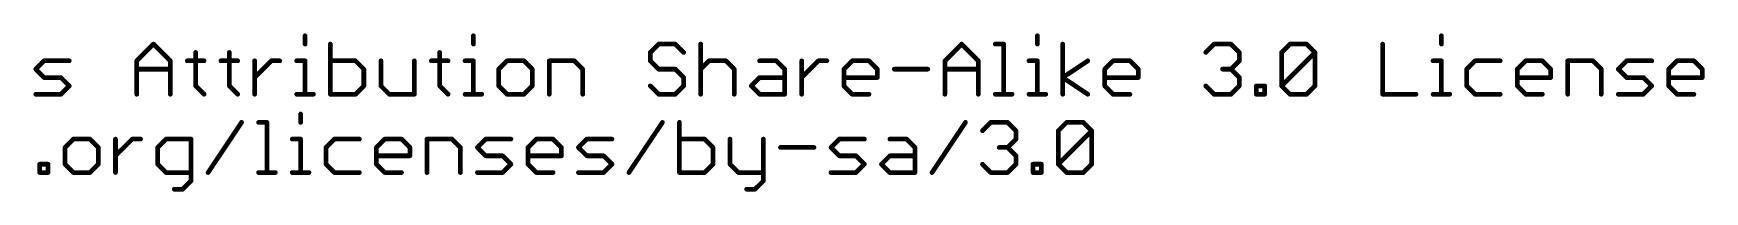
# Model space of a CAD drawing. Extents: x -36 to 72, y -7 to 16.
# Drawn here: x 17.4 to 71.5, y -4.4 to 0.8 of the extents above; entities that cross this region are included whole.
import ezdxf

# ---------------------------------------------------------------- set-up
doc = ezdxf.new("R2010")
doc.units = 0
doc.layers.add('27', color=253, linetype='CONTINUOUS')

msp = doc.modelspace()

# ---------------------------------------------------------------- linework, layer by layer
at = {"layer": '27', "const_width": 0.1524}
for points in [[(26.1807, 0.7044), (26.1807, 0.4332)], [(31.6379, 0.7044), (31.6379, 0.4332)], [(49.9195, 0.7044), (49.9195, 0.4332)], [(63.0167, 0.7044), (63.0167, 0.4332)], [(20.7252, -0.1091), (21.2676, 0.4332)], [(21.2676, 0.4332), (21.8099, -0.1091)], [(22.6335, 0.162), (22.6335, -0.9226)], [(23.725, 0.162), (23.725, -0.9226)], [(27.001, 0.4332), (27.001, -1.1938)], [(30.5465, 0.162), (30.5465, -0.9226)], [(37.6408, 0.4332), (37.3697, 0.162)], [(37.3697, 0.162), (37.3697, -0.1091)], [(38.1831, 0.4332), (37.6408, 0.4332)], [(38.4543, 0.162), (38.1831, 0.4332)], [(39.0068, 0.4332), (39.0068, -1.1938)], [(46.9197, -0.1091), (47.4621, 0.4332)], [(47.4621, 0.4332), (48.0044, -0.1091)], [(48.5569, 0.4332), (48.8281, 0.4332)], [(48.8281, 0.4332), (48.8281, -1.1938)], [(50.7398, -1.1938), (50.7398, 0.4332)], [(55.3784, 0.162), (55.6495, 0.4332)], [(55.6495, 0.4332), (56.1919, 0.4332)], [(56.1919, 0.4332), (56.463, 0.162)], [(56.463, 0.162), (56.463, -0.1091)], [(57.8341, 0.162), (58.1053, 0.4332)], [(57.8341, -0.9226), (57.8341, 0.162)], [(57.8341, -0.9226), (58.9188, 0.162)], [(58.1053, 0.4332), (58.6476, 0.4332)], [(58.6476, 0.4332), (58.9188, 0.162)], [(58.9188, 0.162), (58.9188, -0.9226)], [(61.1084, 0.4332), (61.1084, -1.1938)], [(17.4509, -0.3803), (17.7221, -0.1091)], [(17.7221, -0.6515), (17.4509, -0.3803)], [(17.7221, -0.1091), (18.5356, -0.1091)], [(20.7252, -1.1938), (20.7252, -0.1091)], [(20.7252, -0.3803), (21.8099, -0.3803)], [(21.8099, -0.1091), (21.8099, -1.1938)], [(22.3624, -0.1091), (22.9047, -0.1091)], [(23.4538, -0.1091), (23.9962, -0.1091)], [(24.5453, -1.1938), (24.5453, -0.1091)], [(24.5453, -0.6515), (25.0876, -0.1091)], [(25.0876, -0.1091), (25.3588, -0.1091)], [(25.9096, -0.1091), (26.1807, -0.1091)], [(26.1807, -0.1091), (26.1807, -1.1938)], [(27.8145, -0.1091), (27.001, -0.1091)], [(28.0857, -0.3803), (27.8145, -0.1091)], [(28.0857, -0.9226), (28.0857, -0.3803)], [(28.6382, -0.1091), (28.6382, -0.9226)], [(29.7228, -1.1938), (29.7228, -0.1091)], [(30.2753, -0.1091), (30.8176, -0.1091)], [(31.3667, -0.1091), (31.6379, -0.1091)], [(31.6379, -0.1091), (31.6379, -1.1938)], [(32.7293, -0.1091), (32.4582, -0.3803)], [(32.4582, -0.3803), (32.4582, -0.9226)], [(33.2717, -0.1091), (32.7293, -0.1091)], [(33.5428, -0.3803), (33.2717, -0.1091)], [(33.5428, -0.9226), (33.5428, -0.3803)], [(34.0953, -1.1938), (34.0953, -0.1091)], [(34.0953, -0.1091), (34.9088, -0.1091)], [(34.9088, -0.1091), (35.18, -0.3803)], [(35.18, -0.3803), (35.18, -1.1938)], [(37.3697, -0.1091), (37.6408, -0.3803)], [(37.6408, -0.3803), (38.1831, -0.3803)], [(38.1831, -0.3803), (38.4543, -0.6515)], [(39.0068, -0.3803), (39.278, -0.1091)], [(39.278, -0.1091), (39.8203, -0.1091)], [(39.8203, -0.1091), (40.0915, -0.3803)], [(40.0915, -0.3803), (40.0915, -1.1938)], [(40.9151, -0.1091), (41.4575, -0.1091)], [(41.4575, -0.1091), (41.7286, -0.3803)], [(41.7286, -0.3803), (41.7286, -1.1938)], [(42.2811, -1.1938), (42.2811, -0.1091)], [(42.2811, -0.6515), (42.8235, -0.1091)], [(42.8235, -0.1091), (43.0946, -0.1091)], [(43.6454, -0.3803), (43.9166, -0.1091)], [(43.6454, -0.9226), (43.6454, -0.3803)], [(43.9166, -0.1091), (44.4589, -0.1091)], [(44.4589, -0.1091), (44.7301, -0.3803)], [(44.7301, -0.3803), (44.7301, -0.6515)], [(45.2826, -0.3803), (46.3672, -0.3803)], [(46.9197, -1.1938), (46.9197, -0.1091)], [(46.9197, -0.3803), (48.0044, -0.3803)], [(48.0044, -0.1091), (48.0044, -1.1938)], [(49.6483, -0.1091), (49.9195, -0.1091)], [(49.9195, -0.1091), (49.9195, -1.1938)], [(50.7398, -0.6515), (51.5533, -0.1091)], [(52.1041, -0.3803), (52.3752, -0.1091)], [(52.1041, -0.9226), (52.1041, -0.3803)], [(52.3752, -0.1091), (52.9176, -0.1091)], [(52.9176, -0.1091), (53.1887, -0.3803)], [(53.1887, -0.3803), (53.1887, -0.6515)], [(56.1919, -0.3803), (55.9207, -0.3803)], [(56.463, -0.1091), (56.1919, -0.3803)], [(56.1919, -0.3803), (56.463, -0.6515)], [(62.7456, -0.1091), (63.0167, -0.1091)], [(63.0167, -0.1091), (63.0167, -1.1938)], [(64.1082, -0.1091), (63.837, -0.3803)], [(63.837, -0.3803), (63.837, -0.9226)], [(64.9217, -0.1091), (64.1082, -0.1091)], [(65.4742, -0.3803), (65.7453, -0.1091)], [(65.4742, -0.9226), (65.4742, -0.3803)], [(65.7453, -0.1091), (66.2877, -0.1091)], [(66.2877, -0.1091), (66.5588, -0.3803)], [(66.5588, -0.3803), (66.5588, -0.6515)], [(67.1113, -1.1938), (67.1113, -0.1091)], [(67.1113, -0.1091), (67.9248, -0.1091)], [(67.9248, -0.1091), (68.196, -0.3803)], [(68.196, -0.3803), (68.196, -1.1938)], [(68.7485, -0.3803), (69.0196, -0.1091)], [(69.0196, -0.6515), (68.7485, -0.3803)], [(69.0196, -0.1091), (69.8331, -0.1091)], [(70.3856, -0.3803), (70.6568, -0.1091)], [(70.3856, -0.9226), (70.3856, -0.3803)], [(70.6568, -0.1091), (71.1991, -0.1091)], [(71.1991, -0.1091), (71.4703, -0.3803)], [(71.4703, -0.3803), (71.4703, -0.6515)], [(18.2644, -0.6515), (17.7221, -0.6515)], [(18.5356, -0.9226), (18.2644, -0.6515)], [(18.2644, -1.1938), (18.5356, -0.9226)], [(22.6335, -0.9226), (22.9047, -1.1938)], [(23.725, -0.9226), (23.9962, -1.1938)], [(27.8145, -1.1938), (28.0857, -0.9226)], [(28.6382, -0.9226), (28.9093, -1.1938)], [(30.5465, -0.9226), (30.8176, -1.1938)], [(32.4582, -0.9226), (32.7293, -1.1938)], [(33.2717, -1.1938), (33.5428, -0.9226)], [(37.6408, -1.1938), (37.3697, -0.9226)], [(38.4543, -0.9226), (38.1831, -1.1938)], [(38.4543, -0.6515), (38.4543, -0.9226)], [(40.644, -0.9226), (40.9151, -0.6515)], [(40.9151, -1.1938), (40.644, -0.9226)], [(40.9151, -0.6515), (41.7286, -0.6515)], [(44.7301, -0.6515), (43.6454, -0.6515)], [(43.9166, -1.1938), (43.6454, -0.9226)], [(51.5533, -1.1938), (50.7398, -0.6515)], [(53.1887, -0.6515), (52.1041, -0.6515)], [(52.3752, -1.1938), (52.1041, -0.9226)], [(55.6495, -1.1938), (55.3784, -0.9226)], [(56.463, -0.9226), (56.1919, -1.1938)], [(56.463, -0.6515), (56.463, -0.9226)], [(57.0155, -1.1938), (57.0155, -0.9226)], [(57.0155, -0.9226), (57.2867, -0.9226)], [(57.2867, -0.9226), (57.2867, -1.1938)], [(58.1053, -1.1938), (57.8341, -0.9226)], [(58.9188, -0.9226), (58.6476, -1.1938)], [(63.837, -0.9226), (64.1082, -1.1938)], [(66.5588, -0.6515), (65.4742, -0.6515)], [(65.7453, -1.1938), (65.4742, -0.9226)], [(69.562, -0.6515), (69.0196, -0.6515)], [(69.8331, -0.9226), (69.562, -0.6515)], [(69.562, -1.1938), (69.8331, -0.9226)], [(71.4703, -0.6515), (70.3856, -0.6515)], [(70.6568, -1.1938), (70.3856, -0.9226)], [(17.4509, -1.1938), (18.2644, -1.1938)], [(25.9096, -1.1938), (26.4519, -1.1938)], [(27.001, -1.1938), (27.8145, -1.1938)], [(28.9093, -1.1938), (29.7228, -1.1938)], [(31.3667, -1.1938), (31.9091, -1.1938)], [(32.7293, -1.1938), (33.2717, -1.1938)], [(38.1831, -1.1938), (37.6408, -1.1938)], [(41.7286, -1.1938), (40.9151, -1.1938)], [(44.4589, -1.1938), (43.9166, -1.1938)], [(48.5569, -1.1938), (49.0992, -1.1938)], [(49.6483, -1.1938), (50.1907, -1.1938)], [(52.9176, -1.1938), (52.3752, -1.1938)], [(56.1919, -1.1938), (55.6495, -1.1938)], [(57.2867, -1.1938), (57.0155, -1.1938)], [(58.6476, -1.1938), (58.1053, -1.1938)], [(61.1084, -1.1938), (62.1931, -1.1938)], [(62.7456, -1.1938), (63.2879, -1.1938)], [(64.1082, -1.1938), (64.9217, -1.1938)], [(66.2877, -1.1938), (65.7453, -1.1938)], [(68.7485, -1.1938), (69.562, -1.1938)], [(71.1991, -1.1938), (70.6568, -1.1938)], [(23.0365, -3.7338), (24.1212, -2.1068)], [(24.6737, -2.1068), (24.9448, -2.1068)], [(24.9448, -2.1068), (24.9448, -3.7338)], [(26.0363, -1.8356), (26.0363, -2.1068)], [(36.6795, -3.7338), (37.7641, -2.1068)], [(38.3166, -2.1068), (38.3166, -3.7338)], [(46.5024, -3.7338), (47.5871, -2.1068)], [(48.1396, -2.378), (48.4107, -2.1068)], [(48.4107, -2.1068), (48.9531, -2.1068)], [(48.9531, -2.1068), (49.2242, -2.378)], [(50.5953, -2.378), (50.8665, -2.1068)], [(50.8665, -2.1068), (51.4088, -2.1068)], [(51.4088, -2.1068), (51.68, -2.378)], [(18.6691, -2.6491), (18.3979, -2.9203)], [(19.2114, -2.6491), (18.6691, -2.6491)], [(19.4826, -2.9203), (19.2114, -2.6491)], [(20.0351, -3.7338), (20.0351, -2.6491)], [(20.0351, -3.1915), (20.5774, -2.6491)], [(20.5774, -2.6491), (20.8486, -2.6491)], [(21.6705, -2.6491), (21.3994, -2.9203)], [(22.484, -2.6491), (21.6705, -2.6491)], [(22.484, -4.005), (22.484, -2.6491)], [(25.7651, -2.6491), (26.0363, -2.6491)], [(26.0363, -2.6491), (26.0363, -3.7338)], [(27.1277, -2.6491), (26.8565, -2.9203)], [(27.9412, -2.6491), (27.1277, -2.6491)], [(28.4937, -2.9203), (28.7649, -2.6491)], [(28.7649, -2.6491), (29.3072, -2.6491)], [(29.3072, -2.6491), (29.5784, -2.9203)], [(30.1309, -3.7338), (30.1309, -2.6491)], [(30.1309, -2.6491), (30.9444, -2.6491)], [(30.9444, -2.6491), (31.2155, -2.9203)], [(31.768, -2.9203), (32.0392, -2.6491)], [(32.0392, -2.6491), (32.8527, -2.6491)], [(33.4052, -2.9203), (33.6763, -2.6491)], [(33.6763, -2.6491), (34.2187, -2.6491)], [(34.2187, -2.6491), (34.4898, -2.9203)], [(35.0423, -2.9203), (35.3135, -2.6491)], [(35.3135, -2.6491), (36.127, -2.6491)], [(39.1301, -2.6491), (38.3166, -2.6491)], [(39.4013, -2.9203), (39.1301, -2.6491)], [(39.9538, -2.6491), (39.9538, -3.4626)], [(41.0385, -2.6491), (41.0385, -4.005)], [(43.2281, -2.9203), (43.4993, -2.6491)], [(43.4993, -2.6491), (44.3128, -2.6491)], [(45.1364, -2.6491), (45.6788, -2.6491)], [(45.6788, -2.6491), (45.9499, -2.9203)], [(49.2242, -2.6491), (48.9531, -2.9203)], [(49.2242, -2.378), (49.2242, -2.6491)], [(50.5953, -3.4626), (50.5953, -2.378)], [(50.5953, -3.4626), (51.68, -2.378)], [(51.68, -2.378), (51.68, -3.4626)], [(18.3979, -2.9203), (18.3979, -3.4626)], [(19.4826, -3.4626), (19.4826, -2.9203)], [(21.3994, -2.9203), (21.3994, -3.4626)], [(26.8565, -2.9203), (26.8565, -3.4626)], [(28.4937, -3.4626), (28.4937, -2.9203)], [(29.5784, -3.1915), (28.4937, -3.1915)], [(29.5784, -2.9203), (29.5784, -3.1915)], [(31.2155, -2.9203), (31.2155, -3.7338)], [(32.0392, -3.1915), (31.768, -2.9203)], [(32.5815, -3.1915), (32.0392, -3.1915)], [(32.8527, -3.4626), (32.5815, -3.1915)], [(33.4052, -3.4626), (33.4052, -2.9203)], [(34.4898, -3.1915), (33.4052, -3.1915)], [(34.4898, -2.9203), (34.4898, -3.1915)], [(35.3135, -3.1915), (35.0423, -2.9203)], [(35.8558, -3.1915), (35.3135, -3.1915)], [(36.127, -3.4626), (35.8558, -3.1915)], [(39.4013, -3.4626), (39.4013, -2.9203)], [(41.5909, -2.9203), (42.6756, -2.9203)], [(43.4993, -3.1915), (43.2281, -2.9203)], [(44.0416, -3.1915), (43.4993, -3.1915)], [(44.3128, -3.4626), (44.0416, -3.1915)], [(44.8653, -3.4626), (45.1364, -3.1915)], [(45.1364, -3.1915), (45.9499, -3.1915)], [(45.9499, -2.9203), (45.9499, -3.7338)], [(48.9531, -2.9203), (48.6819, -2.9203)], [(48.9531, -2.9203), (49.2242, -3.1915)], [(49.2242, -3.1915), (49.2242, -3.4626)], [(17.5793, -3.7338), (17.5793, -3.4626)], [(17.5793, -3.4626), (17.8505, -3.4626)], [(17.8505, -3.7338), (17.5793, -3.7338)], [(17.8505, -3.4626), (17.8505, -3.7338)], [(18.3979, -3.4626), (18.6691, -3.7338)], [(18.6691, -3.7338), (19.2114, -3.7338)], [(19.2114, -3.7338), (19.4826, -3.4626)], [(21.3994, -3.4626), (21.6705, -3.7338)], [(21.6705, -3.7338), (22.484, -3.7338)], [(24.6737, -3.7338), (25.216, -3.7338)], [(25.7651, -3.7338), (26.3074, -3.7338)], [(26.8565, -3.4626), (27.1277, -3.7338)], [(27.1277, -3.7338), (27.9412, -3.7338)], [(28.7649, -3.7338), (28.4937, -3.4626)], [(29.3072, -3.7338), (28.7649, -3.7338)], [(31.768, -3.7338), (32.5815, -3.7338)], [(32.5815, -3.7338), (32.8527, -3.4626)], [(33.6763, -3.7338), (33.4052, -3.4626)], [(34.2187, -3.7338), (33.6763, -3.7338)], [(35.0423, -3.7338), (35.8558, -3.7338)], [(35.8558, -3.7338), (36.127, -3.4626)], [(38.3166, -3.7338), (39.1301, -3.7338)], [(39.1301, -3.7338), (39.4013, -3.4626)], [(39.9538, -3.4626), (40.225, -3.7338)], [(40.225, -3.7338), (41.0385, -3.7338)], [(43.2281, -3.7338), (44.0416, -3.7338)], [(44.0416, -3.7338), (44.3128, -3.4626)], [(45.1364, -3.7338), (44.8653, -3.4626)], [(45.9499, -3.7338), (45.1364, -3.7338)], [(48.4107, -3.7338), (48.1396, -3.4626)], [(48.9531, -3.7338), (48.4107, -3.7338)], [(49.2242, -3.4626), (48.9531, -3.7338)], [(49.7767, -3.7338), (49.7767, -3.4626)], [(49.7767, -3.4626), (50.0479, -3.4626)], [(50.0479, -3.7338), (49.7767, -3.7338)], [(50.0479, -3.4626), (50.0479, -3.7338)], [(50.8665, -3.7338), (50.5953, -3.4626)], [(51.4088, -3.7338), (50.8665, -3.7338)], [(51.68, -3.4626), (51.4088, -3.7338)], [(21.9417, -4.2761), (22.2128, -4.2761)], [(22.2128, -4.2761), (22.484, -4.005)], [(40.7673, -4.2761), (40.4961, -4.2761)], [(41.0385, -4.005), (40.7673, -4.2761)]]:
    msp.add_lwpolyline(points, dxfattribs=at)
at = {"layer": '27', "const_width": 0.0762}
for points in [[(26.2188, 0.7044, 1), (26.1426, 0.7044)], [(31.676, 0.7044, 1), (31.5998, 0.7044)], [(49.9576, 0.7044, 1), (49.8814, 0.7044)], [(63.0548, 0.7044, 1), (62.9786, 0.7044)], [(21.2945, 0.4601, 1), (21.2406, 0.4062)], [(21.2945, 0.4062, 1), (21.2406, 0.4601)], [(22.6716, 0.162, 1), (22.5954, 0.162)], [(23.7631, 0.162, 1), (23.6869, 0.162)], [(26.1426, 0.4332, 1), (26.2188, 0.4332)], [(27.0391, 0.4332, 1), (26.9629, 0.4332)], [(30.5846, 0.162, 1), (30.5084, 0.162)], [(31.5998, 0.4332, 1), (31.676, 0.4332)], [(37.3427, 0.189, 1), (37.3966, 0.1351)], [(37.4078, 0.162, 1), (37.3316, 0.162)], [(37.6408, 0.4713, 1), (37.6408, 0.3951)], [(37.6678, 0.4062, 1), (37.6139, 0.4601)], [(38.2101, 0.4601, 1), (38.1562, 0.4062)], [(38.1831, 0.3951, 1), (38.1831, 0.4713)], [(38.4274, 0.1351, 1), (38.4813, 0.189)], [(39.0449, 0.4332, 1), (38.9687, 0.4332)], [(47.489, 0.4601, 1), (47.4351, 0.4062)], [(47.489, 0.4062, 1), (47.4351, 0.4601)], [(48.5569, 0.4713, 1), (48.5569, 0.3951)], [(48.8662, 0.4332, 1), (48.79, 0.4332)], [(48.8281, 0.3951, 1), (48.8281, 0.4713)], [(49.8814, 0.4332, 1), (49.9576, 0.4332)], [(50.7779, 0.4332, 1), (50.7017, 0.4332)], [(55.3514, 0.189, 1), (55.4053, 0.1351)], [(55.6495, 0.4713, 1), (55.6495, 0.3951)], [(55.6765, 0.4062, 1), (55.6226, 0.4601)], [(56.2188, 0.4601, 1), (56.1649, 0.4062)], [(56.1919, 0.3951, 1), (56.1919, 0.4713)], [(56.5011, 0.162, 1), (56.4249, 0.162)], [(56.4361, 0.1351, 1), (56.49, 0.189)], [(57.8722, 0.162, 1), (57.796, 0.162)], [(57.8072, 0.189, 1), (57.861, 0.1351)], [(58.1053, 0.4713, 1), (58.1053, 0.3951)], [(58.1322, 0.4062, 1), (58.0783, 0.4601)], [(58.6745, 0.4601, 1), (58.6207, 0.4062)], [(58.6476, 0.3951, 1), (58.6476, 0.4713)], [(58.9569, 0.162, 1), (58.8807, 0.162)], [(58.9457, 0.1351, 1), (58.8918, 0.189)], [(58.8918, 0.1351, 1), (58.9457, 0.189)], [(61.1465, 0.4332, 1), (61.0703, 0.4332)], [(62.9786, 0.4332, 1), (63.0548, 0.4332)], [(17.4779, -0.3534, 1), (17.424, -0.4072)], [(17.424, -0.3534, 1), (17.4779, -0.4072)], [(17.7221, -0.071, 1), (17.7221, -0.1472)], [(17.749, -0.1361, 1), (17.6951, -0.0822)], [(18.5356, -0.1472, 1), (18.5356, -0.071)], [(20.7633, -0.1091, 1), (20.6871, -0.1091)], [(20.6983, -0.0822, 1), (20.7522, -0.1361)], [(20.7252, -0.3422, 1), (20.7252, -0.4184)], [(21.848, -0.1091, 1), (21.7718, -0.1091)], [(21.7829, -0.1361, 1), (21.8368, -0.0822)], [(21.8099, -0.4184, 1), (21.8099, -0.3422)], [(22.3624, -0.071, 1), (22.3624, -0.1472)], [(22.9047, -0.1472, 1), (22.9047, -0.071)], [(23.4538, -0.071, 1), (23.4538, -0.1472)], [(23.9962, -0.1472, 1), (23.9962, -0.071)], [(24.5834, -0.1091, 1), (24.5072, -0.1091)], [(25.0876, -0.071, 1), (25.0876, -0.1472)], [(25.1145, -0.1361, 1), (25.0606, -0.0822)], [(25.3588, -0.1472, 1), (25.3588, -0.071)], [(25.9096, -0.071, 1), (25.9096, -0.1472)], [(26.2188, -0.1091, 1), (26.1426, -0.1091)], [(26.1807, -0.1472, 1), (26.1807, -0.071)], [(27.001, -0.071, 1), (27.001, -0.1472)], [(27.8414, -0.0822, 1), (27.7875, -0.1361)], [(27.8145, -0.1472, 1), (27.8145, -0.071)], [(28.1238, -0.3803, 1), (28.0476, -0.3803)], [(28.0587, -0.4072, 1), (28.1126, -0.3534)], [(28.6763, -0.1091, 1), (28.6001, -0.1091)], [(29.7609, -0.1091, 1), (29.6847, -0.1091)], [(30.2753, -0.071, 1), (30.2753, -0.1472)], [(30.8176, -0.1472, 1), (30.8176, -0.071)], [(31.3667, -0.071, 1), (31.3667, -0.1472)], [(31.676, -0.1091, 1), (31.5998, -0.1091)], [(31.6379, -0.1472, 1), (31.6379, -0.071)], [(32.4963, -0.3803, 1), (32.4201, -0.3803)], [(32.4312, -0.3534, 1), (32.4851, -0.4072)], [(32.7293, -0.071, 1), (32.7293, -0.1472)], [(32.7563, -0.1361, 1), (32.7024, -0.0822)], [(33.2986, -0.0822, 1), (33.2447, -0.1361)], [(33.2717, -0.1472, 1), (33.2717, -0.071)], [(33.5809, -0.3803, 1), (33.5047, -0.3803)], [(33.5159, -0.4072, 1), (33.5698, -0.3534)], [(34.1334, -0.1091, 1), (34.0572, -0.1091)], [(34.0953, -0.071, 1), (34.0953, -0.1472)], [(34.9358, -0.0822, 1), (34.8819, -0.1361)], [(34.9088, -0.1472, 1), (34.9088, -0.071)], [(35.2181, -0.3803, 1), (35.1419, -0.3803)], [(35.1531, -0.4072, 1), (35.2069, -0.3534)], [(37.3966, -0.0822, 1), (37.3427, -0.1361)], [(37.3316, -0.1091, 1), (37.4078, -0.1091)], [(37.6408, -0.3422, 1), (37.6408, -0.4184)], [(37.6139, -0.4072, 1), (37.6678, -0.3534)], [(38.2101, -0.3534, 1), (38.1562, -0.4072)], [(38.1831, -0.4184, 1), (38.1831, -0.3422)], [(38.9799, -0.3534, 1), (39.0338, -0.4072)], [(39.278, -0.071, 1), (39.278, -0.1472)], [(39.3049, -0.1361, 1), (39.251, -0.0822)], [(39.8472, -0.0822, 1), (39.7934, -0.1361)], [(39.8203, -0.1472, 1), (39.8203, -0.071)], [(40.1296, -0.3803, 1), (40.0534, -0.3803)], [(40.0645, -0.4072, 1), (40.1184, -0.3534)], [(40.9151, -0.071, 1), (40.9151, -0.1472)], [(41.4844, -0.0822, 1), (41.4305, -0.1361)], [(41.4575, -0.1472, 1), (41.4575, -0.071)], [(41.7667, -0.3803, 1), (41.6905, -0.3803)], [(41.7017, -0.4072, 1), (41.7556, -0.3534)], [(42.3192, -0.1091, 1), (42.243, -0.1091)], [(42.8235, -0.071, 1), (42.8235, -0.1472)], [(42.8504, -0.1361, 1), (42.7965, -0.0822)], [(43.0946, -0.1472, 1), (43.0946, -0.071)], [(43.6835, -0.3803, 1), (43.6073, -0.3803)], [(43.6185, -0.3534, 1), (43.6724, -0.4072)], [(43.9166, -0.071, 1), (43.9166, -0.1472)], [(43.9435, -0.1361, 1), (43.8896, -0.0822)], [(44.4859, -0.0822, 1), (44.432, -0.1361)], [(44.4589, -0.1472, 1), (44.4589, -0.071)], [(44.7682, -0.3803, 1), (44.692, -0.3803)], [(44.7031, -0.4072, 1), (44.757, -0.3534)], [(45.2826, -0.3422, 1), (45.2826, -0.4184)], [(46.3672, -0.4184, 1), (46.3672, -0.3422)], [(46.9578, -0.1091, 1), (46.8816, -0.1091)], [(46.8928, -0.0822, 1), (46.9467, -0.1361)], [(46.9197, -0.3422, 1), (46.9197, -0.4184)], [(48.0425, -0.1091, 1), (47.9663, -0.1091)], [(47.9774, -0.1361, 1), (48.0313, -0.0822)], [(48.0044, -0.4184, 1), (48.0044, -0.3422)], [(49.6483, -0.071, 1), (49.6483, -0.1472)], [(49.9576, -0.1091, 1), (49.8814, -0.1091)], [(49.9195, -0.1472, 1), (49.9195, -0.071)], [(51.5744, -0.1408, 1), (51.5321, -0.0774)], [(52.1422, -0.3803, 1), (52.066, -0.3803)], [(52.0771, -0.3534, 1), (52.131, -0.4072)], [(52.3752, -0.071, 1), (52.3752, -0.1472)], [(52.4022, -0.1361, 1), (52.3483, -0.0822)], [(52.9445, -0.0822, 1), (52.8906, -0.1361)], [(52.9176, -0.1472, 1), (52.9176, -0.071)], [(53.2268, -0.3803, 1), (53.1506, -0.3803)], [(53.1618, -0.4072, 1), (53.2157, -0.3534)], [(55.9207, -0.3422, 1), (55.9207, -0.4184)], [(56.2188, -0.3534, 1), (56.1649, -0.4072)], [(56.1649, -0.3534, 1), (56.2188, -0.4072)], [(56.1919, -0.4184, 1), (56.1919, -0.3422)], [(56.4249, -0.1091, 1), (56.5011, -0.1091)], [(56.49, -0.1361, 1), (56.4361, -0.0822)], [(62.7456, -0.071, 1), (62.7456, -0.1472)], [(63.0548, -0.1091, 1), (62.9786, -0.1091)], [(63.0167, -0.1472, 1), (63.0167, -0.071)], [(63.8751, -0.3803, 1), (63.7989, -0.3803)], [(63.8101, -0.3534, 1), (63.864, -0.4072)], [(64.1082, -0.071, 1), (64.1082, -0.1472)], [(64.1351, -0.1361, 1), (64.0812, -0.0822)], [(64.9217, -0.1472, 1), (64.9217, -0.071)], [(65.5123, -0.3803, 1), (65.4361, -0.3803)], [(65.4472, -0.3534, 1), (65.5011, -0.4072)], [(65.7453, -0.071, 1), (65.7453, -0.1472)], [(65.7723, -0.1361, 1), (65.7184, -0.0822)], [(66.3146, -0.0822, 1), (66.2607, -0.1361)], [(66.2877, -0.1472, 1), (66.2877, -0.071)], [(66.5969, -0.3803, 1), (66.5207, -0.3803)], [(66.5319, -0.4072, 1), (66.5858, -0.3534)], [(67.1494, -0.1091, 1), (67.0732, -0.1091)], [(67.1113, -0.071, 1), (67.1113, -0.1472)], [(67.9518, -0.0822, 1), (67.8979, -0.1361)], [(67.9248, -0.1472, 1), (67.9248, -0.071)], [(68.2341, -0.3803, 1), (68.1579, -0.3803)], [(68.169, -0.4072, 1), (68.2229, -0.3534)], [(68.7754, -0.3534, 1), (68.7215, -0.4072)], [(68.7215, -0.3534, 1), (68.7754, -0.4072)], [(69.0196, -0.071, 1), (69.0196, -0.1472)], [(69.0466, -0.1361, 1), (68.9927, -0.0822)], [(69.8331, -0.1472, 1), (69.8331, -0.071)], [(70.4237, -0.3803, 1), (70.3475, -0.3803)], [(70.3587, -0.3534, 1), (70.4126, -0.4072)], [(70.6568, -0.071, 1), (70.6568, -0.1472)], [(70.6837, -0.1361, 1), (70.6299, -0.0822)], [(71.2261, -0.0822, 1), (71.1722, -0.1361)], [(71.1991, -0.1472, 1), (71.1991, -0.071)], [(71.5084, -0.3803, 1), (71.4322, -0.3803)], [(71.4434, -0.4072, 1), (71.4972, -0.3534)], [(17.7221, -0.6134, 1), (17.7221, -0.6896)], [(17.6951, -0.6784, 1), (17.749, -0.6245)], [(18.2914, -0.6245, 1), (18.2375, -0.6784)], [(18.2644, -0.6896, 1), (18.2644, -0.6134)], [(18.5625, -0.9496, 1), (18.5086, -0.8957)], [(18.5086, -0.9496, 1), (18.5625, -0.8957)], [(22.6605, -0.8957, 1), (22.6066, -0.9496)], [(22.5954, -0.9226, 1), (22.6716, -0.9226)], [(23.7519, -0.8957, 1), (23.698, -0.9496)], [(23.6869, -0.9226, 1), (23.7631, -0.9226)], [(24.5183, -0.6245, 1), (24.5722, -0.6784)], [(28.0476, -0.9226, 1), (28.1238, -0.9226)], [(28.1126, -0.9496, 1), (28.0587, -0.8957)], [(28.6651, -0.8957, 1), (28.6112, -0.9496)], [(28.6001, -0.9226, 1), (28.6763, -0.9226)], [(30.5734, -0.8957, 1), (30.5195, -0.9496)], [(30.5084, -0.9226, 1), (30.5846, -0.9226)], [(32.4851, -0.8957, 1), (32.4312, -0.9496)], [(32.4201, -0.9226, 1), (32.4963, -0.9226)], [(33.5047, -0.9226, 1), (33.5809, -0.9226)], [(33.5698, -0.9496, 1), (33.5159, -0.8957)], [(37.3966, -0.8957, 1), (37.3427, -0.9496)], [(38.4924, -0.6515, 1), (38.4162, -0.6515)], [(38.4162, -0.9226, 1), (38.4924, -0.9226)], [(38.4274, -0.6784, 1), (38.4813, -0.6245)], [(38.4813, -0.9496, 1), (38.4274, -0.8957)], [(40.6709, -0.8957, 1), (40.617, -0.9496)], [(40.617, -0.8957, 1), (40.6709, -0.9496)], [(40.9151, -0.6134, 1), (40.9151, -0.6896)], [(40.9421, -0.6784, 1), (40.8882, -0.6245)], [(41.7286, -0.6896, 1), (41.7286, -0.6134)], [(42.2542, -0.6245, 1), (42.3081, -0.6784)], [(43.6454, -0.6134, 1), (43.6454, -0.6896)], [(43.6724, -0.8957, 1), (43.6185, -0.9496)], [(43.6073, -0.9226, 1), (43.6835, -0.9226)], [(44.692, -0.6515, 1), (44.7682, -0.6515)], [(44.7301, -0.6896, 1), (44.7301, -0.6134)], [(50.7609, -0.6198, 1), (50.7186, -0.6832)], [(50.7186, -0.6198, 1), (50.7609, -0.6832)], [(52.131, -0.8957, 1), (52.0771, -0.9496)], [(52.1041, -0.6134, 1), (52.1041, -0.6896)], [(52.066, -0.9226, 1), (52.1422, -0.9226)], [(53.1506, -0.6515, 1), (53.2268, -0.6515)], [(53.1887, -0.6896, 1), (53.1887, -0.6134)], [(55.4053, -0.8957, 1), (55.3514, -0.9496)], [(56.5011, -0.6515, 1), (56.4249, -0.6515)], [(56.4249, -0.9226, 1), (56.5011, -0.9226)], [(56.4361, -0.6784, 1), (56.49, -0.6245)], [(56.49, -0.9496, 1), (56.4361, -0.8957)], [(57.0536, -0.9226, 1), (56.9774, -0.9226)], [(57.0155, -0.8845, 1), (57.0155, -0.9607)], [(57.3248, -0.9226, 1), (57.2486, -0.9226)], [(57.2867, -0.9607, 1), (57.2867, -0.8845)], [(57.861, -0.8957, 1), (57.8072, -0.9496)], [(57.8072, -0.8957, 1), (57.861, -0.9496)], [(57.796, -0.9226, 1), (57.8722, -0.9226)], [(58.8807, -0.9226, 1), (58.9569, -0.9226)], [(58.9457, -0.9496, 1), (58.8918, -0.8957)], [(63.864, -0.8957, 1), (63.8101, -0.9496)], [(63.7989, -0.9226, 1), (63.8751, -0.9226)], [(65.5011, -0.8957, 1), (65.4472, -0.9496)], [(65.4742, -0.6134, 1), (65.4742, -0.6896)], [(65.4361, -0.9226, 1), (65.5123, -0.9226)], [(66.5207, -0.6515, 1), (66.5969, -0.6515)], [(66.5588, -0.6896, 1), (66.5588, -0.6134)], [(69.0196, -0.6134, 1), (69.0196, -0.6896)], [(68.9927, -0.6784, 1), (69.0466, -0.6245)], [(69.5889, -0.6245, 1), (69.535, -0.6784)], [(69.562, -0.6896, 1), (69.562, -0.6134)], [(69.8601, -0.9496, 1), (69.8062, -0.8957)], [(69.8062, -0.9496, 1), (69.8601, -0.8957)], [(70.3856, -0.6134, 1), (70.3856, -0.6896)], [(70.4126, -0.8957, 1), (70.3587, -0.9496)], [(70.3475, -0.9226, 1), (70.4237, -0.9226)], [(71.4322, -0.6515, 1), (71.5084, -0.6515)], [(71.4703, -0.6896, 1), (71.4703, -0.6134)], [(17.4509, -1.1557, 1), (17.4509, -1.2319)], [(18.2375, -1.1669, 1), (18.2914, -1.2207)], [(18.2644, -1.2319, 1), (18.2644, -1.1557)], [(20.6871, -1.1938, 1), (20.7633, -1.1938)], [(21.7718, -1.1938, 1), (21.848, -1.1938)], [(22.8778, -1.2207, 1), (22.9317, -1.1669)], [(23.9692, -1.2207, 1), (24.0231, -1.1669)], [(24.5072, -1.1938, 1), (24.5834, -1.1938)], [(25.9096, -1.1557, 1), (25.9096, -1.2319)], [(26.1426, -1.1938, 1), (26.2188, -1.1938)], [(26.4519, -1.2319, 1), (26.4519, -1.1557)], [(27.001, -1.1557, 1), (27.001, -1.2319)], [(26.9629, -1.1938, 1), (27.0391, -1.1938)], [(27.7876, -1.1669, 1), (27.8414, -1.2207)], [(27.8145, -1.2319, 1), (27.8145, -1.1557)], [(28.9093, -1.1557, 1), (28.9093, -1.2319)], [(28.8824, -1.2207, 1), (28.9363, -1.1669)], [(29.6847, -1.1938, 1), (29.7609, -1.1938)], [(29.7228, -1.2319, 1), (29.7228, -1.1557)], [(30.7907, -1.2207, 1), (30.8446, -1.1669)], [(31.3667, -1.1557, 1), (31.3667, -1.2319)], [(31.5998, -1.1938, 1), (31.676, -1.1938)], [(31.9091, -1.2319, 1), (31.9091, -1.1557)], [(32.7293, -1.1557, 1), (32.7293, -1.2319)], [(32.7024, -1.2207, 1), (32.7563, -1.1669)], [(33.2447, -1.1669, 1), (33.2986, -1.2207)], [(33.2717, -1.2319, 1), (33.2717, -1.1557)], [(34.0572, -1.1938, 1), (34.1334, -1.1938)], [(35.1419, -1.1938, 1), (35.2181, -1.1938)], [(37.6408, -1.1557, 1), (37.6408, -1.2319)], [(37.6139, -1.2207, 1), (37.6678, -1.1669)], [(38.1562, -1.1669, 1), (38.2101, -1.2207)], [(38.1831, -1.2319, 1), (38.1831, -1.1557)], [(38.9687, -1.1938, 1), (39.0449, -1.1938)], [(40.0534, -1.1938, 1), (40.1296, -1.1938)], [(40.9151, -1.1557, 1), (40.9151, -1.2319)], [(40.8882, -1.2207, 1), (40.9421, -1.1669)], [(41.6905, -1.1938, 1), (41.7667, -1.1938)], [(41.7286, -1.2319, 1), (41.7286, -1.1557)], [(42.243, -1.1938, 1), (42.3192, -1.1938)], [(43.9166, -1.1557, 1), (43.9166, -1.2319)], [(43.8896, -1.2207, 1), (43.9435, -1.1669)], [(44.4589, -1.2319, 1), (44.4589, -1.1557)], [(46.8816, -1.1938, 1), (46.9578, -1.1938)], [(47.9663, -1.1938, 1), (48.0425, -1.1938)], [(48.5569, -1.1557, 1), (48.5569, -1.2319)], [(48.79, -1.1938, 1), (48.8662, -1.1938)], [(49.0992, -1.2319, 1), (49.0992, -1.1557)], [(49.6483, -1.1557, 1), (49.6483, -1.2319)], [(49.8814, -1.1938, 1), (49.9576, -1.1938)], [(50.1907, -1.2319, 1), (50.1907, -1.1557)], [(50.7017, -1.1938, 1), (50.7779, -1.1938)], [(51.5321, -1.2255, 1), (51.5744, -1.1621)], [(52.3752, -1.1557, 1), (52.3752, -1.2319)], [(52.3483, -1.2207, 1), (52.4022, -1.1669)], [(52.9176, -1.2319, 1), (52.9176, -1.1557)], [(55.6495, -1.1557, 1), (55.6495, -1.2319)], [(55.6226, -1.2207, 1), (55.6765, -1.1669)], [(56.1649, -1.1669, 1), (56.2188, -1.2207)], [(56.1919, -1.2319, 1), (56.1919, -1.1557)], [(57.0155, -1.1557, 1), (57.0155, -1.2319)], [(56.9774, -1.1938, 1), (57.0536, -1.1938)], [(57.2486, -1.1938, 1), (57.3248, -1.1938)], [(57.2867, -1.2319, 1), (57.2867, -1.1557)], [(58.1053, -1.1557, 1), (58.1053, -1.2319)], [(58.0783, -1.2207, 1), (58.1322, -1.1669)], [(58.6207, -1.1669, 1), (58.6745, -1.2207)], [(58.6476, -1.2319, 1), (58.6476, -1.1557)], [(61.1084, -1.1557, 1), (61.1084, -1.2319)], [(61.0703, -1.1938, 1), (61.1465, -1.1938)], [(62.1931, -1.2319, 1), (62.1931, -1.1557)], [(62.7456, -1.1557, 1), (62.7456, -1.2319)], [(62.9786, -1.1938, 1), (63.0548, -1.1938)], [(63.2879, -1.2319, 1), (63.2879, -1.1557)], [(64.1082, -1.1557, 1), (64.1082, -1.2319)], [(64.0812, -1.2207, 1), (64.1351, -1.1669)], [(64.9217, -1.2319, 1), (64.9217, -1.1557)], [(65.7453, -1.1557, 1), (65.7453, -1.2319)], [(65.7184, -1.2207, 1), (65.7723, -1.1669)], [(66.2877, -1.2319, 1), (66.2877, -1.1557)], [(67.0732, -1.1938, 1), (67.1494, -1.1938)], [(68.1579, -1.1938, 1), (68.2341, -1.1938)], [(68.7485, -1.1557, 1), (68.7485, -1.2319)], [(69.535, -1.1669, 1), (69.5889, -1.2207)], [(69.562, -1.2319, 1), (69.562, -1.1557)], [(70.6568, -1.1557, 1), (70.6568, -1.2319)], [(70.6299, -1.2207, 1), (70.6837, -1.1669)], [(71.1991, -1.2319, 1), (71.1991, -1.1557)], [(24.1529, -2.1279, 1), (24.0895, -2.0857)], [(24.6737, -2.0687, 1), (24.6737, -2.1449)], [(24.9829, -2.1068, 1), (24.9067, -2.1068)], [(24.9448, -2.1449, 1), (24.9448, -2.0687)], [(26.0744, -1.8356, 1), (25.9982, -1.8356)], [(25.9982, -2.1068, 1), (26.0744, -2.1068)], [(37.7958, -2.1279, 1), (37.7324, -2.0857)], [(38.3547, -2.1068, 1), (38.2785, -2.1068)], [(47.6188, -2.1279, 1), (47.5554, -2.0857)], [(48.4107, -2.0687, 1), (48.4107, -2.1449)], [(48.4377, -2.1338, 1), (48.3838, -2.0799)], [(48.98, -2.0799, 1), (48.9261, -2.1338)], [(48.9531, -2.1449, 1), (48.9531, -2.0687)], [(50.8665, -2.0687, 1), (50.8665, -2.1449)], [(50.8934, -2.1338, 1), (50.8395, -2.0799)], [(51.4357, -2.0799, 1), (51.3819, -2.1338)], [(51.4088, -2.1449, 1), (51.4088, -2.0687)], [(18.6691, -2.611, 1), (18.6691, -2.6872)], [(18.696, -2.6761, 1), (18.6421, -2.6222)], [(19.2383, -2.6222, 1), (19.1845, -2.6761)], [(19.2114, -2.6872, 1), (19.2114, -2.611)], [(20.0732, -2.6491, 1), (19.997, -2.6491)], [(20.5774, -2.611, 1), (20.5774, -2.6872)], [(20.6043, -2.6761, 1), (20.5504, -2.6222)], [(20.8486, -2.6872, 1), (20.8486, -2.611)], [(21.6705, -2.611, 1), (21.6705, -2.6872)], [(21.6975, -2.6761, 1), (21.6436, -2.6222)], [(22.5221, -2.6491, 1), (22.4459, -2.6491)], [(22.484, -2.6872, 1), (22.484, -2.611)], [(25.7651, -2.611, 1), (25.7651, -2.6872)], [(26.0744, -2.6491, 1), (25.9982, -2.6491)], [(26.0363, -2.6872, 1), (26.0363, -2.611)], [(27.1277, -2.611, 1), (27.1277, -2.6872)], [(27.1546, -2.6761, 1), (27.1008, -2.6222)], [(27.9412, -2.6872, 1), (27.9412, -2.611)], [(28.7649, -2.611, 1), (28.7649, -2.6872)], [(28.7918, -2.6761, 1), (28.7379, -2.6222)], [(29.3341, -2.6222, 1), (29.2803, -2.6761)], [(29.3072, -2.6872, 1), (29.3072, -2.611)], [(30.169, -2.6491, 1), (30.0928, -2.6491)], [(30.1309, -2.611, 1), (30.1309, -2.6872)], [(30.9713, -2.6222, 1), (30.9174, -2.6761)], [(30.9444, -2.6872, 1), (30.9444, -2.611)], [(32.0392, -2.611, 1), (32.0392, -2.6872)], [(32.0661, -2.6761, 1), (32.0122, -2.6222)], [(32.8527, -2.6872, 1), (32.8527, -2.611)], [(33.6763, -2.611, 1), (33.6763, -2.6872)], [(33.7033, -2.6761, 1), (33.6494, -2.6222)], [(34.2456, -2.6222, 1), (34.1917, -2.6761)], [(34.2187, -2.6872, 1), (34.2187, -2.611)], [(35.3135, -2.611, 1), (35.3135, -2.6872)], [(35.3404, -2.6761, 1), (35.2865, -2.6222)], [(36.127, -2.6872, 1), (36.127, -2.611)], [(38.3166, -2.611, 1), (38.3166, -2.6872)], [(39.1571, -2.6222, 1), (39.1032, -2.6761)], [(39.1301, -2.6872, 1), (39.1301, -2.611)], [(39.9919, -2.6491, 1), (39.9157, -2.6491)], [(41.0766, -2.6491, 1), (41.0004, -2.6491)], [(43.4993, -2.611, 1), (43.4993, -2.6872)], [(43.5262, -2.6761, 1), (43.4723, -2.6222)], [(44.3128, -2.6872, 1), (44.3128, -2.611)], [(45.1364, -2.611, 1), (45.1364, -2.6872)], [(45.7057, -2.6222, 1), (45.6518, -2.6761)], [(45.6788, -2.6872, 1), (45.6788, -2.611)], [(48.1126, -2.351, 1), (48.1665, -2.4049)], [(49.2623, -2.378, 1), (49.1861, -2.378)], [(49.1861, -2.6491, 1), (49.2623, -2.6491)], [(49.1973, -2.4049, 1), (49.2512, -2.351)], [(49.2512, -2.6761, 1), (49.1973, -2.6222)], [(50.6334, -2.378, 1), (50.5572, -2.378)], [(50.5684, -2.351, 1), (50.6223, -2.4049)], [(51.7181, -2.378, 1), (51.6419, -2.378)], [(51.7069, -2.4049, 1), (51.653, -2.351)], [(51.653, -2.4049, 1), (51.7069, -2.351)], [(18.436, -2.9203, 1), (18.3598, -2.9203)], [(18.371, -2.8934, 1), (18.4248, -2.9472)], [(19.5207, -2.9203, 1), (19.4445, -2.9203)], [(19.4556, -2.9472, 1), (19.5095, -2.8934)], [(20.0081, -3.1645, 1), (20.062, -3.2184)], [(21.4375, -2.9203, 1), (21.3613, -2.9203)], [(21.3724, -2.8934, 1), (21.4263, -2.9472)], [(26.8946, -2.9203, 1), (26.8184, -2.9203)], [(26.8296, -2.8934, 1), (26.8835, -2.9472)], [(28.5318, -2.9203, 1), (28.4556, -2.9203)], [(28.4937, -3.1534, 1), (28.4937, -3.2296)], [(28.4668, -2.8934, 1), (28.5206, -2.9472)], [(29.6165, -2.9203, 1), (29.5403, -2.9203)], [(29.5403, -3.1915, 1), (29.6165, -3.1915)], [(29.5514, -2.9472, 1), (29.6053, -2.8934)], [(29.5784, -3.2296, 1), (29.5784, -3.1534)], [(31.2536, -2.9203, 1), (31.1774, -2.9203)], [(31.1886, -2.9472, 1), (31.2425, -2.8934)], [(31.795, -2.8934, 1), (31.7411, -2.9472)], [(31.7411, -2.8934, 1), (31.795, -2.9472)], [(32.0392, -3.1534, 1), (32.0392, -3.2296)], [(32.0122, -3.2184, 1), (32.0661, -3.1645)], [(32.6084, -3.1645, 1), (32.5546, -3.2184)], [(32.5815, -3.2296, 1), (32.5815, -3.1534)], [(33.4433, -2.9203, 1), (33.3671, -2.9203)], [(33.3782, -2.8934, 1), (33.4321, -2.9472)], [(33.4052, -3.1534, 1), (33.4052, -3.2296)], [(34.5279, -2.9203, 1), (34.4517, -2.9203)], [(34.4517, -3.1915, 1), (34.5279, -3.1915)], [(34.4629, -2.9472, 1), (34.5168, -2.8934)], [(34.4898, -3.2296, 1), (34.4898, -3.1534)], [(35.0693, -2.8934, 1), (35.0154, -2.9472)], [(35.0154, -2.8934, 1), (35.0693, -2.9472)], [(35.3135, -3.1534, 1), (35.3135, -3.2296)], [(35.2865, -3.2184, 1), (35.3404, -3.1645)], [(35.8828, -3.1645, 1), (35.8289, -3.2184)], [(35.8558, -3.2296, 1), (35.8558, -3.1534)], [(39.4394, -2.9203, 1), (39.3632, -2.9203)], [(39.3744, -2.9472, 1), (39.4282, -2.8934)], [(41.5909, -2.8822, 1), (41.5909, -2.9584)], [(42.6756, -2.9584, 1), (42.6756, -2.8822)], [(43.255, -2.8934, 1), (43.2012, -2.9472)], [(43.2012, -2.8934, 1), (43.255, -2.9472)], [(43.4993, -3.1534, 1), (43.4993, -3.2296)], [(43.4723, -3.2184, 1), (43.5262, -3.1645)], [(44.0685, -3.1645, 1), (44.0147, -3.2184)], [(44.0416, -3.2296, 1), (44.0416, -3.1534)], [(45.1364, -3.1534, 1), (45.1364, -3.2296)], [(45.1634, -3.2184, 1), (45.1095, -3.1645)], [(45.988, -2.9203, 1), (45.9118, -2.9203)], [(45.923, -2.9472, 1), (45.9769, -2.8934)], [(45.9499, -3.2296, 1), (45.9499, -3.1534)], [(48.6819, -2.8822, 1), (48.6819, -2.9584)], [(48.98, -2.8934, 1), (48.9261, -2.9472)], [(48.9261, -2.8934, 1), (48.98, -2.9472)], [(48.9531, -2.9584, 1), (48.9531, -2.8822)], [(49.2623, -3.1915, 1), (49.1861, -3.1915)], [(49.1973, -3.2184, 1), (49.2512, -3.1645)], [(17.6174, -3.4626, 1), (17.5412, -3.4626)], [(17.5793, -3.4245, 1), (17.5793, -3.5007)], [(17.5793, -3.6957, 1), (17.5793, -3.7719)], [(17.5412, -3.7338, 1), (17.6174, -3.7338)], [(17.8886, -3.4626, 1), (17.8124, -3.4626)], [(17.8124, -3.7338, 1), (17.8886, -3.7338)], [(17.8505, -3.5007, 1), (17.8505, -3.4245)], [(17.8505, -3.7719, 1), (17.8505, -3.6957)], [(18.4248, -3.4357, 1), (18.371, -3.4896)], [(18.3598, -3.4626, 1), (18.436, -3.4626)], [(18.6691, -3.6957, 1), (18.6691, -3.7719)], [(18.6421, -3.7607, 1), (18.696, -3.7069)], [(19.1845, -3.7069, 1), (19.2383, -3.7607)], [(19.2114, -3.7719, 1), (19.2114, -3.6957)], [(19.4445, -3.4626, 1), (19.5207, -3.4626)], [(19.5095, -3.4896, 1), (19.4556, -3.4357)], [(19.997, -3.7338, 1), (20.0732, -3.7338)], [(21.4263, -3.4357, 1), (21.3724, -3.4896)], [(21.3613, -3.4626, 1), (21.4375, -3.4626)], [(21.6705, -3.6957, 1), (21.6705, -3.7719)], [(21.6436, -3.7607, 1), (21.6975, -3.7069)], [(22.484, -3.7719, 1), (22.484, -3.6957)], [(23.0048, -3.7127, 1), (23.0682, -3.7549)], [(24.6737, -3.6957, 1), (24.6737, -3.7719)], [(24.9067, -3.7338, 1), (24.9829, -3.7338)], [(25.216, -3.7719, 1), (25.216, -3.6957)], [(25.7651, -3.6957, 1), (25.7651, -3.7719)], [(25.9982, -3.7338, 1), (26.0744, -3.7338)], [(26.3074, -3.7719, 1), (26.3074, -3.6957)], [(26.8835, -3.4357, 1), (26.8296, -3.4896)], [(26.8184, -3.4626, 1), (26.8946, -3.4626)], [(27.1277, -3.6957, 1), (27.1277, -3.7719)], [(27.1008, -3.7607, 1), (27.1546, -3.7069)], [(27.9412, -3.7719, 1), (27.9412, -3.6957)], [(28.5206, -3.4357, 1), (28.4668, -3.4896)], [(28.4556, -3.4626, 1), (28.5318, -3.4626)], [(28.7649, -3.6957, 1), (28.7649, -3.7719)], [(28.7379, -3.7607, 1), (28.7918, -3.7069)], [(29.3072, -3.7719, 1), (29.3072, -3.6957)], [(30.0928, -3.7338, 1), (30.169, -3.7338)], [(31.1774, -3.7338, 1), (31.2536, -3.7338)], [(31.768, -3.6957, 1), (31.768, -3.7719)], [(32.5546, -3.7069, 1), (32.6084, -3.7607)], [(32.5815, -3.7719, 1), (32.5815, -3.6957)], [(32.8796, -3.4896, 1), (32.8257, -3.4357)], [(32.8257, -3.4896, 1), (32.8796, -3.4357)], [(33.4321, -3.4357, 1), (33.3782, -3.4896)], [(33.3671, -3.4626, 1), (33.4433, -3.4626)], [(33.6763, -3.6957, 1), (33.6763, -3.7719)], [(33.6494, -3.7607, 1), (33.7033, -3.7069)], [(34.2187, -3.7719, 1), (34.2187, -3.6957)], [(35.0423, -3.6957, 1), (35.0423, -3.7719)], [(35.8289, -3.7069, 1), (35.8828, -3.7607)], [(35.8558, -3.7719, 1), (35.8558, -3.6957)], [(36.1539, -3.4896, 1), (36.1, -3.4357)], [(36.1, -3.4896, 1), (36.1539, -3.4357)], [(36.6478, -3.7127, 1), (36.7112, -3.7549)], [(38.3166, -3.6957, 1), (38.3166, -3.7719)], [(38.2785, -3.7338, 1), (38.3547, -3.7338)], [(39.1032, -3.7069, 1), (39.1571, -3.7607)], [(39.1301, -3.7719, 1), (39.1301, -3.6957)], [(39.3632, -3.4626, 1), (39.4394, -3.4626)], [(39.4282, -3.4896, 1), (39.3744, -3.4357)], [(39.9807, -3.4357, 1), (39.9269, -3.4896)], [(39.9157, -3.4626, 1), (39.9919, -3.4626)], [(40.225, -3.6957, 1), (40.225, -3.7719)], [(40.198, -3.7607, 1), (40.2519, -3.7069)], [(41.0385, -3.7719, 1), (41.0385, -3.6957)], [(43.2281, -3.6957, 1), (43.2281, -3.7719)], [(44.0147, -3.7069, 1), (44.0685, -3.7607)], [(44.0416, -3.7719, 1), (44.0416, -3.6957)], [(44.3397, -3.4896, 1), (44.2858, -3.4357)], [(44.2858, -3.4896, 1), (44.3397, -3.4357)], [(44.8922, -3.4357, 1), (44.8383, -3.4896)], [(44.8383, -3.4357, 1), (44.8922, -3.4896)], [(45.1364, -3.6957, 1), (45.1364, -3.7719)], [(45.1095, -3.7607, 1), (45.1634, -3.7069)], [(45.9118, -3.7338, 1), (45.988, -3.7338)], [(45.9499, -3.7719, 1), (45.9499, -3.6957)], [(46.4707, -3.7127, 1), (46.5341, -3.7549)], [(48.1665, -3.4357, 1), (48.1126, -3.4896)], [(48.4107, -3.6957, 1), (48.4107, -3.7719)], [(48.3838, -3.7607, 1), (48.4377, -3.7069)], [(48.9261, -3.7069, 1), (48.98, -3.7607)], [(48.9531, -3.7719, 1), (48.9531, -3.6957)], [(49.1861, -3.4626, 1), (49.2623, -3.4626)], [(49.2512, -3.4896, 1), (49.1973, -3.4357)], [(49.8148, -3.4626, 1), (49.7386, -3.4626)], [(49.7767, -3.4245, 1), (49.7767, -3.5007)], [(49.7767, -3.6957, 1), (49.7767, -3.7719)], [(49.7386, -3.7338, 1), (49.8148, -3.7338)], [(50.086, -3.4626, 1), (50.0098, -3.4626)], [(50.0098, -3.7338, 1), (50.086, -3.7338)], [(50.0479, -3.5007, 1), (50.0479, -3.4245)], [(50.0479, -3.7719, 1), (50.0479, -3.6957)], [(50.6223, -3.4357, 1), (50.5684, -3.4896)], [(50.5684, -3.4357, 1), (50.6223, -3.4896)], [(50.5572, -3.4626, 1), (50.6334, -3.4626)], [(50.8665, -3.6957, 1), (50.8665, -3.7719)], [(50.8395, -3.7607, 1), (50.8934, -3.7069)], [(51.3819, -3.7069, 1), (51.4357, -3.7607)], [(51.4088, -3.7719, 1), (51.4088, -3.6957)], [(51.6419, -3.4626, 1), (51.7181, -3.4626)], [(51.7069, -3.4896, 1), (51.653, -3.4357)], [(21.9417, -4.238, 1), (21.9417, -4.3142)], [(22.1859, -4.2492, 1), (22.2398, -4.3031)], [(22.2128, -4.3142, 1), (22.2128, -4.238)], [(22.4459, -4.005, 1), (22.5221, -4.005)], [(22.511, -4.0319, 1), (22.4571, -3.978)], [(40.4961, -4.238, 1), (40.4961, -4.3142)], [(40.7403, -4.2492, 1), (40.7942, -4.3031)], [(40.7673, -4.3142, 1), (40.7673, -4.238)], [(41.0004, -4.005, 1), (41.0766, -4.005)], [(41.0654, -4.0319, 1), (41.0115, -3.978)]]:
    msp.add_lwpolyline(points, format="xyb", dxfattribs=at)

doc.saveas('drawing.dxf')
